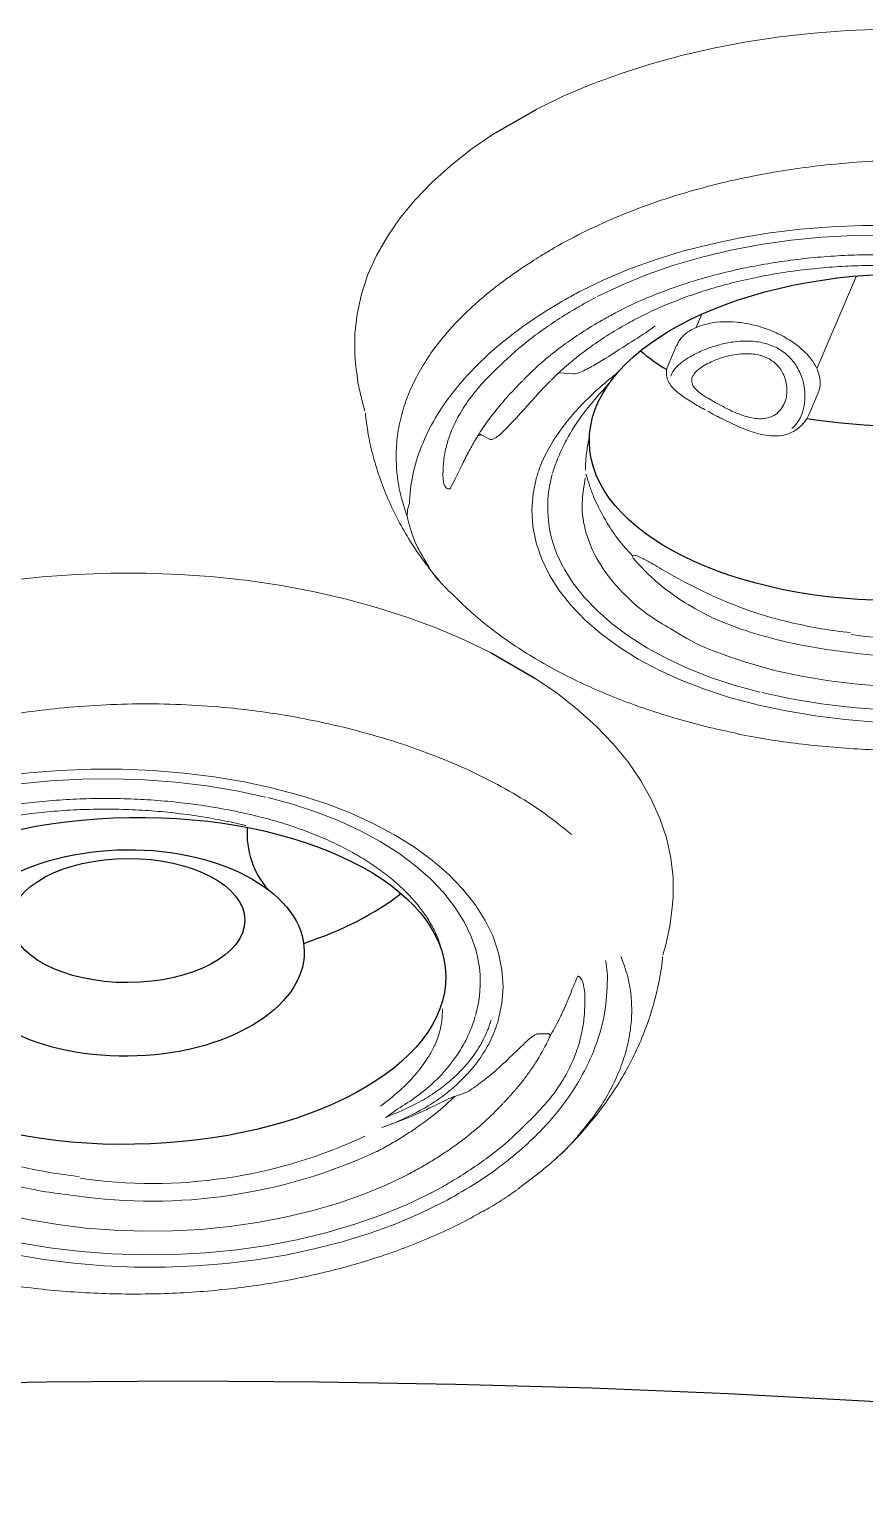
# Model space of a CAD drawing. Extents: x 941 to 1034, y 781 to 934.
# Drawn here: x 988.72 to 992.55, y 873.89 to 880.61 of the extents above; entities that cross this region are included whole.
import ezdxf

# ---------------------------------------------------------------- set-up
doc = ezdxf.new("R2010")
doc.units = 0
doc.header["$MEASUREMENT"] = 0
doc.linetypes.add('SLD-Solid', pattern=[0])
doc.layers.add('1', color=4, linetype='Continuous')
doc.layers.add('DIM', color=3, linetype='Continuous')

# ---------------------------------------------------------------- blocks, each defined once
blk = doc.blocks.new('R')
at = {"layer": '1', "color": 3, "linetype": 'SLD-Solid', "lineweight": 15}
for p, q in [((-0.4581, -1.5529), (-0.2767, -1.1312)), ((-1.2774, -1.3221), (-1.2759, -1.3213)), ((-0.9858, -1.3057), (-1.0119, -1.3666)), ((-1.2011, -1.3601), (-1.2417, -1.3897)), ((-1.102, -1.4495), (-1.1413, -1.5408)), ((-2.574, -1.532), (-2.5696, -1.5727)), ((-1.5765, -1.5796), (-1.639, -1.5755)), ((-0.4933, -1.7613), (-0.4539, -1.6697)), ((-2.002, -1.858), (-2.0051, -1.8636)), ((-1.9594, -1.8802), (-2.002, -1.858)), ((-1.3012, -2.4266), (-1.3046, -2.4144)), ((-2.1122, -2.6071), (-2.112, -2.6081)), ((-0.6585, -2.9386), (-0.6561, -2.9392)), ((-0.6561, -2.9392), (-0.6539, -2.9397)), ((-0.7352, -3.0967), (-0.7321, -3.0974))]:
    blk.add_line(p, q, dxfattribs=at)
at = {"layer": '1', "color": 3, "linetype": 'SLD-Solid', "lineweight": 15, "flags": 128}
for points in [[(1.5854, -0.3658), (1.4639, -0.3071), (1.3363, -0.2529), (1.203, -0.2036), (1.0646, -0.1592), (0.9215, -0.1199), (0.7745, -0.086), (0.624, -0.0575), (0.4707, -0.0346), (0.3152, -0.0173), (0.1581, -0.0058), (0, 0), (-0.1584, 0), (-0.3164, -0.0058), (-0.4735, -0.0174), (-0.629, -0.0347), (-0.7824, -0.0576), (-0.9328, -0.0861), (-1.0799, -0.12), (-1.223, -0.1593), (-1.3614, -0.2037), (-1.4947, -0.2531), (-1.6223, -0.3072), (-1.7438, -0.3659)], [(-1.9439, -0.4815), (-2.0456, -0.5516), (-2.1393, -0.6253), (-2.2249, -0.7023), (-2.3017, -0.7822), (-2.3697, -0.8648), (-2.4285, -0.9497), (-2.4778, -1.0366), (-2.5176, -1.1251), (-2.5475, -1.2149), (-2.5675, -1.3056), (-2.5776, -1.3969), (-2.5776, -1.4883), (-2.574, -1.532)], [(-1.5454, -1.2021), (-1.4363, -1.149), (-1.3211, -1.1005), (-1.2003, -1.0567), (-1.0744, -1.018), (-0.9442, -0.9845), (-0.8102, -0.9563), (-0.6731, -0.9337), (-0.5336, -0.9166), (-0.3923, -0.9053), (-0.25, -0.8997), (-0.1074, -0.8999), (0.0348, -0.9058), (0.1759, -0.9176), (0.3153, -0.935), (0.4522, -0.958), (0.586, -0.9865)], [(-1.4661, -1.2257), (-1.3552, -1.1727), (-1.2379, -1.1246), (-1.1146, -1.0817), (-0.9861, -1.0443), (-0.8531, -1.0125), (-0.7164, -0.9865), (-0.5768, -0.9665), (-0.4349, -0.9526), (-0.2916, -0.9449), (-0.1477, -0.9433), (-0.0041, -0.9479), (0.1386, -0.9588), (0.2795, -0.9757), (0.4178, -0.9987), (0.5527, -1.0276)], [(-2.5684, -1.5726), (-2.5632, -1.6202), (-2.5432, -1.7107), (-2.5311, -1.7507)], [(-1.7439, -2.0531), (-1.7599, -2.1284), (-1.7656, -2.2041), (-1.761, -2.2799), (-1.746, -2.3553), (-1.7208, -2.4297), (-1.6855, -2.5028), (-1.6403, -2.574), (-1.5855, -2.6429), (-1.5215, -2.7092), (-1.4486, -2.7723), (-1.3674, -2.8319), (-1.2782, -2.8876), (-1.1818, -2.9391), (-1.0786, -2.986), (-0.9693, -3.0281), (-0.8546, -3.065), (-0.7352, -3.0967)], [(-0.7198, -3.0397), (-0.8333, -3.009), (-0.9422, -2.9732), (-1.046, -2.9326), (-1.1439, -2.8874), (-1.2353, -2.8379), (-1.3198, -2.7844), (-1.3967, -2.7273), (-1.4655, -2.6668), (-1.5259, -2.6034), (-1.5775, -2.5375), (-1.6145, -2.4793)], [(-0.6539, -2.9397), (-0.5297, -2.9665), (-0.4025, -2.9878), (-0.2728, -3.0035), (-0.1415, -3.0135), (-0.0092, -3.0179), (0.1233, -3.0165), (0.2552, -3.0094), (0.3858, -2.9966), (0.5144, -2.9782), (0.6402, -2.9543), (0.7626, -2.925), (0.8809, -2.8905), (0.9943, -2.8509), (1.1023, -2.8066), (1.2042, -2.7578)], [(-0.7321, -3.0974), (-0.6004, -3.1255), (-0.4657, -3.1481), (-0.3286, -3.1653), (-0.1897, -3.1768), (-0.0497, -3.1827), (0.0906, -3.1829), (0.2306, -3.1774), (0.3696, -3.1662), (0.5069, -3.1494), (0.6418, -3.1271), (0.7737, -3.0994), (0.9019, -3.0664), (1.0257, -3.0283), (1.1447, -2.9853), (1.258, -2.9375), (1.3653, -2.8853)], [(1.2982, -2.8486), (1.1969, -2.8967), (1.0795, -2.9447), (0.9562, -2.9876), (0.8277, -3.0251), (0.6948, -3.0568), (0.5581, -3.0828), (0.4184, -3.1028), (0.2765, -3.1167), (0.1332, -3.1245), (-0.0106, -3.1261), (-0.1543, -3.1214), (-0.297, -3.1106), (-0.4379, -3.0936), (-0.5761, -3.0706), (-0.7111, -3.0418)]]:
    blk.add_lwpolyline(points, dxfattribs=at)
at = {"layer": '1', "color": 3, "linetype": 'SLD-Solid', "lineweight": 15}
for centre, radius, start, end in [((-1.5929, -1.5821), 0.0167, 8.89661, 15.63874), ((-2.0101, -1.8738), 0.0114, 64.20742, 105.64933), ((-2.0071, -1.8686), 0.0118, 64.53647, 101.01035), ((-2.0063, -1.8672), 0.0111, 63.93901, 103.55009), ((-1.9861, -1.8692), 0.0195, 141.95287, 144.65586), ((-1.9468, -1.8901), 0.0161, 138.76282, 141.89917), ((-1.1346, -2.1929), 0.5588, 164.13706, 210.83069), ((-2.1415, -2.1086), 0.0047, 55.57637, 63.95773), ((0.0318, -0.4949), 2.3041, 261.70681, 295.0638), ((0.0269, -0.4197), 2.4608, 261.94431, 294.8263)]:
    blk.add_arc(centre, radius, start, end, dxfattribs=at)
at = {"layer": '1', "color": 3}
blk.add_ellipse((-0.0625, -1.87), major_axis=(-1.4397, -0.0234), ratio=0.520649, dxfattribs=at)
for start_param, end_param in [(0.53977, 0.683556), (1.233334, 1.83195)]:
    blk.add_ellipse((-0.0391, -1.069), major_axis=(-1.4397, -0.0234), ratio=0.520649, start_param=start_param, end_param=end_param, dxfattribs=at)
at = {"layer": '1', "color": 3, "linetype": 'SLD-Solid', "lineweight": 15}
for points, knots in [([(-1.7154, -1.0333), (-1.6975, -1.0226), (-1.6344, -0.9845), (-1.5186, -0.9235), (-1.3625, -0.8531), (-1.1954, -0.79), (-1.0296, -0.7383), (-0.8694, -0.6972), (-0.716, -0.6649), (-0.5582, -0.6387), (-0.3874, -0.6177), (-0.2049, -0.6037), (-0.0098, -0.5982), (0.1868, -0.6023), (0.3675, -0.6154), (0.5302, -0.6341), (0.626, -0.65), (0.674, -0.6579)], [0, 0, 0, 0, 0.029367, 0.103767, 0.178168, 0.254729, 0.331291, 0.393306, 0.455321, 0.518568, 0.581815, 0.656275, 0.730735, 0.807359, 0.883982, 0.94187, 1, 1, 1, 1]), ([(-2.3381, -2.2329), (-2.3492, -2.1989), (-2.3714, -2.1308), (-2.3867, -2.0307), (-2.3898, -1.9329), (-2.3802, -1.8375), (-2.3581, -1.7432), (-2.324, -1.6508), (-2.2787, -1.5611), (-2.2167, -1.4655), (-2.134, -1.3636), (-2.0138, -1.2452), (-1.8856, -1.1441), (-1.7768, -1.0713), (-1.7294, -1.042), (-1.7154, -1.0333)], [0, 0, 0, 0, 0.075379, 0.151309, 0.223329, 0.29535, 0.369104, 0.442862, 0.514729, 0.586967, 0.682119, 0.778071, 0.907999, 0.972873, 1, 1, 1, 1]), ([(-1.3743, -1.2959), (-1.3613, -1.2892), (-1.3175, -1.2668), (-1.2388, -1.2314), (-1.1366, -1.1912), (-1.0295, -1.1553), (-0.9181, -1.1236), (-0.8031, -1.0965), (-0.6848, -1.074), (-0.5641, -1.0562), (-0.4414, -1.0434), (-0.3174, -1.0355), (-0.1927, -1.0327), (-0.0679, -1.0348), (0.0562, -1.042), (0.1792, -1.054), (0.3003, -1.0711), (0.4088, -1.0908), (0.4757, -1.1062), (0.5042, -1.1128)], [0, 0, 0, 0, 0.026275, 0.087966, 0.149698, 0.211464, 0.273267, 0.335105, 0.396973, 0.458867, 0.520782, 0.582712, 0.644652, 0.706595, 0.768535, 0.830464, 0.892377, 0.954267, 1, 1, 1, 1]), ([(-1.2761, -1.3216), (-1.2635, -1.3152), (-1.2212, -1.2938), (-1.1452, -1.2601), (-1.0464, -1.2222), (-0.9428, -1.1884), (-0.8351, -1.159), (-0.7238, -1.1341), (-0.6095, -1.114), (-0.4929, -1.0986), (-0.3745, -1.0881), (-0.2551, -1.0826), (-0.1353, -1.0821), (-0.0158, -1.0867), (0.1029, -1.0962), (0.2199, -1.1106), (0.3327, -1.1295), (0.4113, -1.1462), (0.4518, -1.1559), (0.4575, -1.1573)], [0, 0, 0, 0, 0.027554, 0.091746, 0.155986, 0.220267, 0.284591, 0.348954, 0.413352, 0.477778, 0.542227, 0.606691, 0.671163, 0.735636, 0.8001, 0.864548, 0.928972, 0.98997, 1, 1, 1, 1]), ([(-2.3269, -2.1713), (-2.3266, -2.162), (-2.3245, -2.1088), (-2.3081, -2.0109), (-2.262, -1.879), (-2.198, -1.7604), (-2.1231, -1.656), (-2.0438, -1.5651), (-1.9524, -1.4773), (-1.85, -1.3931), (-1.7366, -1.3133), (-1.6345, -1.2503), (-1.5689, -1.2148), (-1.5471, -1.203)], [0, 0, 0, 0, 0.026712, 0.151413, 0.276447, 0.401159, 0.493498, 0.585836, 0.678075, 0.770318, 0.862284, 0.954116, 1, 1, 1, 1]), ([(-1.5471, -1.203), (-1.547, -1.203), (-1.5468, -1.2028), (-1.5466, -1.2027), (-1.5464, -1.2026)], [0, 0, 0, 0, 0.154805, 1, 1, 1, 1]), ([(-1.5464, -1.2026), (-1.5464, -1.2026), (-1.546, -1.2024), (-1.5457, -1.2022), (-1.5454, -1.2021)], [0, 0, 0, 0, 0.109067, 1, 1, 1, 1]), ([(-1.9429, -1.5716), (-1.8995, -1.5297), (-1.8343, -1.4669), (-1.7313, -1.3884), (-1.6489, -1.3316), (-1.5754, -1.2863), (-1.5165, -1.2526), (-1.4873, -1.2369), (-1.4738, -1.2297)], [0, 0, 0, 0, 0.337008, 0.50583, 0.674678, 0.843513, 0.927915, 1, 1, 1, 1]), ([(-1.8049, -1.6089), (-1.791, -1.5945), (-1.7561, -1.5582), (-1.6914, -1.5022), (-1.6123, -1.441), (-1.5257, -1.3826), (-1.4467, -1.3345), (-1.3942, -1.3067), (-1.3751, -1.2966)], [0, 0, 0, 0, 0.125672, 0.317663, 0.508626, 0.698715, 0.890112, 1, 1, 1, 1]), ([(-1.677, -1.6096), (-1.6731, -1.6054), (-1.6495, -1.58), (-1.5987, -1.535), (-1.5251, -1.4756), (-1.4435, -1.4187), (-1.3614, -1.3674), (-1.3033, -1.3363), (-1.2771, -1.3224)], [0, 0, 0, 0, 0.039608, 0.239952, 0.439301, 0.636256, 0.836536, 1, 1, 1, 1]), ([(-1.1009, -1.45), (-1.0981, -1.4431), (-1.0906, -1.4252), (-1.0683, -1.4011), (-1.0361, -1.3775), (-0.9955, -1.3591), (-0.9472, -1.3463), (-0.8911, -1.34), (-0.8274, -1.3416), (-0.7569, -1.3526), (-0.6824, -1.3746), (-0.6097, -1.4077), (-0.5463, -1.4491), (-0.4978, -1.4942), (-0.4652, -1.5394), (-0.4472, -1.5825), (-0.4424, -1.622), (-0.4455, -1.6511), (-0.453, -1.6654), (-0.4549, -1.6692)], [0, 0, 0, 0, 0.039329, 0.101944, 0.164283, 0.226957, 0.289183, 0.351824, 0.414214, 0.476974, 0.5397, 0.602315, 0.664819, 0.727383, 0.789866, 0.852549, 0.914921, 0.977502, 1, 1, 1, 1]), ([(-1.2417, -1.3897), (-1.2776, -1.4128), (-1.3576, -1.4643), (-1.4531, -1.5257), (-1.5245, -1.5644), (-1.5579, -1.5785), (-1.5727, -1.5793), (-1.5765, -1.5796)], [0, 0, 0, 0, 0.322327, 0.718503, 0.892265, 0.972127, 1, 1, 1, 1]), ([(-0.574, -1.8303), (-0.5669, -1.8245), (-0.5505, -1.808), (-0.53, -1.7745), (-0.5158, -1.7277), (-0.5121, -1.6778), (-0.518, -1.6279), (-0.5341, -1.5741), (-0.5664, -1.5184), (-0.6204, -1.4701), (-0.6837, -1.4407), (-0.7616, -1.4268), (-0.8375, -1.4312), (-0.9058, -1.4455), (-0.9657, -1.4649), (-1.0219, -1.49), (-1.0696, -1.519), (-1.1038, -1.5477), (-1.1218, -1.5715), (-1.1274, -1.5857), (-1.1287, -1.5907)], [0.2438686, 0.2438686, 0.2438686, 0.2438686, 0.2676578, 0.3030178, 0.3378955, 0.3727477, 0.399263, 0.4257381, 0.463352, 0.4920663, 0.5207488, 0.5497789, 0.5902646, 0.6193804, 0.6485322, 0.6867392, 0.7249654, 0.760788, 0.7966091, 0.8163391, 0.8163391, 0.8163391, 0.8163391]), ([(-1.1402, -1.5406), (-1.1425, -1.5454), (-1.1483, -1.558), (-1.1501, -1.5813), (-1.1445, -1.6078), (-1.1302, -1.6326), (-1.1099, -1.6549), (-1.0841, -1.6759), (-1.0552, -1.6956), (-1.0241, -1.7147), (-0.9961, -1.731), (-0.9778, -1.7411), (-0.9713, -1.7446)], [0, 0, 0, 0, 0.070314, 0.184002, 0.304244, 0.422776, 0.548707, 0.666567, 0.770658, 0.864381, 0.952174, 1, 1, 1, 1]), ([(-1.028, -1.5905), (-1.0263, -1.5871), (-1.0225, -1.5795), (-1.0076, -1.5638), (-0.984, -1.5462), (-0.9529, -1.5286), (-0.9146, -1.5122), (-0.8725, -1.4989), (-0.8299, -1.4906), (-0.7901, -1.4871), (-0.7531, -1.4884), (-0.7284, -1.4927), (-0.7166, -1.496), (-0.7154, -1.4963)], [0, 0, 0, 0, 0.095511, 0.21181, 0.326385, 0.441838, 0.560048, 0.675687, 0.770162, 0.855356, 0.928965, 0.992598, 1, 1, 1, 1]), ([(-0.7154, -1.4963), (-0.7102, -1.4979), (-0.6949, -1.5028), (-0.6709, -1.5147), (-0.6467, -1.5332), (-0.6277, -1.5551), (-0.6127, -1.5804), (-0.6018, -1.6091), (-0.596, -1.6401), (-0.596, -1.6715), (-0.5998, -1.6955), (-0.6049, -1.7065), (-0.6063, -1.7096)], [0, 0, 0, 0, 0.042879, 0.128374, 0.213405, 0.300547, 0.397206, 0.510723, 0.639808, 0.781508, 0.939108, 1, 1, 1, 1]), ([(-2.1736, -2.0453), (-2.173, -2.0228), (-2.172, -1.9779), (-2.1585, -1.909), (-2.1354, -1.8396), (-2.0987, -1.7643), (-2.0572, -1.7012), (-2.0048, -1.6347), (-1.9686, -1.5978), (-1.943, -1.5718)], [0, 0, 0, 0, 0.144102, 0.288177, 0.431944, 0.575712, 0.757525, 0.828809, 1, 1, 1, 1]), ([(-2.0456, -1.9191), (-2.0352, -1.9003), (-2.0131, -1.8607), (-1.9702, -1.798), (-1.9185, -1.7314), (-1.8648, -1.6693), (-1.8251, -1.6288), (-1.8079, -1.6113)], [0, 0, 0, 0, 0.193412, 0.408503, 0.621237, 0.836748, 1, 1, 1, 1]), ([(-1.7472, -1.682), (-1.747, -1.6819), (-1.7283, -1.6601), (-1.7054, -1.6369), (-1.6816, -1.6134), (-1.6805, -1.6123)], [0, 0, 0, 0, 0.006401, 0.954168, 1, 1, 1, 1]), ([(-1.3725, -1.5746), (-1.3862, -1.5851), (-1.4282, -1.6184), (-1.4928, -1.676), (-1.5633, -1.7477), (-1.6275, -1.8252), (-1.6833, -1.9083), (-1.716, -1.9744), (-1.7329, -2.0184), (-1.7389, -2.0367), (-1.7424, -2.0477), (-1.7433, -2.0513), (-1.7433, -2.0513)], [0.1589519, 0.1589519, 0.1589519, 0.1589519, 0.2189082, 0.346758, 0.4751575, 0.6035615, 0.754596, 0.905669, 0.9433962, 0.9811215, 0.9999977, 1, 1, 1, 1]), ([(-1.0274, -1.5906), (-1.0284, -1.5922), (-1.0337, -1.6009), (-1.0336, -1.6168), (-1.0253, -1.6407), (-1.0006, -1.6651), (-0.9631, -1.6895), (-0.9258, -1.7105), (-0.8871, -1.7314), (-0.8415, -1.7542), (-0.7973, -1.7719), (-0.7568, -1.7828), (-0.7192, -1.7871), (-0.6818, -1.7833), (-0.649, -1.7682), (-0.6231, -1.7449), (-0.6123, -1.7235), (-0.6068, -1.7127)], [0, 0, 0, 0, 0.0171308, 0.0897476, 0.1643024, 0.2642054, 0.3279872, 0.3747744, 0.4207661, 0.4747034, 0.5526089, 0.6124938, 0.6739723, 0.7589569, 0.8467113, 0.9229856, 1, 1, 1, 1]), ([(-1.6707, -2.0354), (-1.6707, -2.0354), (-1.667, -2.0229), (-1.6589, -1.9978), (-1.6394, -1.9474), (-1.6153, -1.8969), (-1.5794, -1.8339), (-1.5377, -1.7711), (-1.4805, -1.6993), (-1.4382, -1.6531), (-1.4168, -1.6317)], [0, 0, 0, 0, 0.0000306, 0.0744962, 0.1489695, 0.2980039, 0.3724874, 0.5215575, 0.6706687, 0.804032, 0.804032, 0.804032, 0.804032]), ([(-1.9589, -1.8795), (-1.9581, -1.8799), (-1.9572, -1.8803), (-1.9553, -1.8808), (-1.9523, -1.8812), (-1.9449, -1.88), (-1.9222, -1.8685), (-1.8806, -1.8283), (-1.8201, -1.7641), (-1.7708, -1.7086), (-1.7471, -1.682)], [0, 0, 0, 0, 0.006241, 0.007227, 0.014587, 0.028589, 0.070449, 0.262258, 0.646421, 1, 1, 1, 1]), ([(-0.6068, -1.7127), (-0.6067, -1.7126), (-0.6062, -1.7117), (-0.606, -1.7106), (-0.6058, -1.7096)], [0, 0, 0, 0, 0.158843, 1, 1, 1, 1]), ([(-2.5294, -1.7605), (-2.5261, -1.7887), (-2.5187, -1.8523), (-2.4969, -1.9498), (-2.4662, -2.0527), (-2.427, -2.1536), (-2.3798, -2.2521), (-2.3244, -2.3481), (-2.2621, -2.4407), (-2.2149, -2.4988), (-2.1914, -2.5277)], [0, 0, 0, 0, 0.1000144, 0.225756, 0.3519621, 0.4790519, 0.6074395, 0.7375219, 0.8696622, 1, 1, 1, 1]), ([(-0.96, -1.7509), (-0.9578, -1.7521), (-0.9442, -1.7596), (-0.9282, -1.7681), (-0.9147, -1.7752), (-0.9132, -1.776)], [0, 0, 0, 0, 0.1459023, 0.9048904, 1, 1, 1, 1]), ([(-0.9132, -1.776), (-0.9066, -1.7794), (-0.8871, -1.7895), (-0.8543, -1.8057), (-0.8151, -1.8237), (-0.7751, -1.8399), (-0.734, -1.8535), (-0.6921, -1.8628), (-0.6501, -1.8662), (-0.6098, -1.862), (-0.573, -1.8495), (-0.5411, -1.8292), (-0.5157, -1.8017), (-0.4997, -1.7783), (-0.4943, -1.7627), (-0.4934, -1.7599)], [0, 0, 0, 0, 0.032216, 0.096018, 0.163425, 0.236736, 0.317475, 0.40627, 0.501211, 0.599731, 0.697393, 0.791989, 0.885324, 0.980053, 1, 1, 1, 1]), ([(-1.5164, -1.9517), (-1.5134, -1.9302), (-1.5096, -1.9029), (-1.5032, -1.8753), (-1.5018, -1.8694)], [0, 0, 0, 0, 0.3572691, 0.4544643, 0.4544643, 0.4544643, 0.4544643]), ([(-2.0812, -1.9872), (-2.0808, -1.9864), (-2.0797, -1.984), (-2.0777, -1.9801), (-2.0745, -1.9738), (-2.0688, -1.9627), (-2.0592, -1.9441), (-2.0507, -1.9283), (-2.0458, -1.919)], [0, 0, 0, 0, 0.035919, 0.106555, 0.177195, 0.318487, 0.601091, 1, 1, 1, 1]), ([(-2.1394, -2.1043), (-2.132, -2.0899), (-2.1124, -2.0519), (-2.0932, -2.012), (-2.0812, -1.9872)], [0, 0, 0, 0, 0.379141, 1, 1, 1, 1]), ([(-1.5164, -1.9521), (-1.5175, -1.9619), (-1.5199, -1.985), (-1.5199, -2.0079), (-1.5199, -2.0211)], [0, 0, 0, 0, 0.42371, 1, 1, 1, 1]), ([(-2.1388, -2.1047), (-2.1395, -2.1051), (-2.141, -2.106), (-2.1437, -2.1071), (-2.1468, -2.1078), (-2.1505, -2.1077), (-2.1571, -2.1052), (-2.1651, -2.0952), (-2.1715, -2.0773), (-2.1732, -2.0588), (-2.1735, -2.048), (-2.1736, -2.0453)], [0, 0, 0, 0, 0.01602, 0.035445, 0.054871, 0.08078, 0.12717, 0.274887, 0.583806, 0.893992, 1, 1, 1, 1]), ([(-1.5209, -2.0567), (-1.5285, -2.1019), (-1.5435, -2.1923), (-1.5168, -2.3283), (-1.4551, -2.4601), (-1.3549, -2.5837), (-1.2416, -2.6843), (-1.1509, -2.7364), (-1.116, -2.7564)], [0, 0, 0, 0, 0.177735, 0.35547, 0.533205, 0.71094, 0.888675, 1, 1, 1, 1]), ([(-1.5191, -2.0436), (-1.5191, -2.0436), (-1.5186, -2.0418), (-1.5165, -2.0416), (-1.5116, -2.0597), (-1.5004, -2.0964), (-1.475, -2.1668), (-1.4424, -2.2254), (-1.4207, -2.2644)], [0, 0, 0, 0, 0.000257, 0.036334, 0.144253, 0.358235, 0.572789, 1, 1, 1, 1]), ([(-2.3381, -2.2329), (-2.3375, -2.22), (-2.3366, -2.2005), (-2.3294, -2.1787), (-2.3269, -2.1713)], [0, 0, 0, 0, 0.664107, 1, 1, 1, 1]), ([(-2.2519, -2.4422), (-2.2646, -2.4209), (-2.2941, -2.3717), (-2.3212, -2.3008), (-2.3335, -2.2513), (-2.3381, -2.2329)], [0, 0, 0, 0, 0.32393, 0.749492, 1, 1, 1, 1]), ([(-1.4207, -2.2644), (-1.4042, -2.2902), (-1.3709, -2.3419), (-1.3266, -2.3904), (-1.3043, -2.4147)], [0, 0, 0, 0, 0.4978509, 1, 1, 1, 1]), ([(-1.3043, -2.4142), (-1.3043, -2.4142), (-1.3022, -2.4124), (-1.2954, -2.4113), (-1.28, -2.4155), (-1.2519, -2.4288), (-1.2019, -2.4574), (-1.1156, -2.5079), (-1.0047, -2.5675), (-0.9153, -2.6072), (-0.8779, -2.6238)], [0, 0, 0, 0, 0.0002, 0.025236, 0.067323, 0.141073, 0.266748, 0.470502, 0.778091, 1, 1, 1, 1]), ([(-2.115, -2.6051), (-2.1378, -2.5836), (-2.1844, -2.5395), (-2.2291, -2.4836), (-2.2481, -2.449), (-2.2519, -2.4422)], [0, 0, 0, 0, 0.434001, 0.888952, 1, 1, 1, 1]), ([(-0.9244, -2.7051), (-0.9608, -2.6866), (-1.047, -2.6431), (-1.1479, -2.5735), (-1.2217, -2.5099), (-1.2618, -2.4692), (-1.2832, -2.4458), (-1.2944, -2.4329), (-1.2993, -2.4279), (-1.301, -2.4262)], [0, 0, 0, 0, 0.230758, 0.545346, 0.74943, 0.872578, 0.942678, 0.980397, 1, 1, 1, 1]), ([(-2.1127, -2.6076), (-2.0901, -2.6296), (-2.0413, -2.6771), (-1.9577, -2.7457), (-1.8641, -2.8141), (-1.7638, -2.8786), (-1.657, -2.9394), (-1.5439, -2.9963), (-1.425, -3.049), (-1.3006, -3.0973), (-1.1715, -3.1411), (-1.0378, -3.1798), (-0.9214, -3.2093), (-0.8486, -3.2237), (-0.8226, -3.2289)], [0, 0, 0, 0, 0.074591, 0.161112, 0.246996, 0.333324, 0.42023, 0.507675, 0.595605, 0.683955, 0.772643, 0.861576, 0.950652, 1, 1, 1, 1]), ([(-0.8779, -2.6238), (-0.8291, -2.6432), (-0.7308, -2.6823), (-0.6229, -2.7093), (-0.5685, -2.7229)], [0, 0, 0, 0, 0.496249, 1, 1, 1, 1]), ([(-0.597, -2.8097), (-0.6537, -2.7956), (-0.768, -2.7671), (-0.872, -2.7258), (-0.9244, -2.7051)], [0, 0, 0, 0, 0.496228, 1, 1, 1, 1]), ([(-0.5685, -2.7229), (-0.5254, -2.732), (-0.439, -2.7503), (-0.3492, -2.7615), (-0.3041, -2.7671)], [0, 0, 0, 0, 0.497728, 1, 1, 1, 1]), ([(-1.116, -2.7564), (-1.0962, -2.7689), (-1.0232, -2.8148), (-0.8703, -2.8785), (-0.7291, -2.9182), (-0.6585, -2.938)], [0, 0, 0, 0, 0.157416, 0.578708, 1, 1, 1, 1]), ([(-0.3179, -2.8562), (-0.3651, -2.8504), (-0.4598, -2.8386), (-0.5511, -2.8194), (-0.597, -2.8097)], [0, 0, 0, 0, 0.4977301, 1, 1, 1, 1]), ([(-0.8234, -3.2306), (-0.8166, -3.232), (-0.7646, -3.2432), (-0.6647, -3.2596), (-0.524, -3.2792), (-0.3811, -3.2934), (-0.237, -3.3027), (-0.0924, -3.3068), (0.0521, -3.3058), (0.1956, -3.2997), (0.3375, -3.2884), (0.4771, -3.272), (0.6138, -3.2507), (0.7473, -3.2244), (0.8779, -3.1934), (1.0056, -3.1574), (1.13, -3.1166), (1.2506, -3.0711), (1.3664, -3.0208), (1.4658, -2.9727), (1.5238, -2.9395), (1.5472, -2.9262)], [0, 0, 0, 0, 0.008425, 0.064388, 0.120568, 0.17691, 0.233345, 0.289786, 0.346148, 0.402364, 0.458374, 0.514135, 0.569591, 0.624664, 0.679957, 0.735663, 0.791743, 0.848146, 0.904805, 0.961644, 1, 1, 1, 1])]:
    blk.add_open_spline(points, degree=3, knots=knots, dxfattribs=at)
at = {"layer": 'DIM'}
blk.add_line((-1.9439, -0.4815), (-1.7438, -0.3659), dxfattribs=at)
blk = doc.blocks.new('J')
at = {"layer": '1', "color": 3, "linetype": 'SLD-Solid', "lineweight": 15}
for p, q in [((0.9024, -0.9807), (0.9056, -0.9815)), ((0.8202, -1.1074), (0.8225, -1.1079)), ((0.7737, -1.1517), (0.7762, -1.1523)), ((2.7276, -1.5664), (2.732, -1.5257)), ((2.1595, -2.1067), (2.1169, -2.1077)), ((2.1757, -2.1098), (2.1726, -2.1148)), ((1.3936, -2.4388), (1.4454, -2.3989)), ((1.7973, -2.372), (1.7349, -2.3938)), ((1.7994, -2.3697), (1.8163, -2.358)), ((1.4732, -2.4516), (1.418, -2.4904)), ((1.4639, -2.5131), (1.3998, -2.5369)), ((1.5207, -2.7519), (1.5221, -2.7512)), ((1.6242, -2.8379), (1.6146, -2.8428))]:
    blk.add_line(p, q, dxfattribs=at)
at = {"layer": '1', "color": 3, "linetype": 'SLD-Solid', "lineweight": 15, "flags": 128}
for points in [[(1.9018, -0.3599), (1.7804, -0.3013), (1.6527, -0.2471), (1.5194, -0.1978), (1.381, -0.1534), (1.238, -0.1141), (1.0909, -0.0802), (0.9404, -0.0517), (0.7871, -0.0288), (0.6316, -0.0115), (0.4745, 0), (0.3164, 0.0058), (0.1581, 0.0058), (0, 0), (-0.1571, -0.0116), (-0.3126, -0.0289), (-0.4659, -0.0518), (-0.6164, -0.0803), (-0.7635, -0.1142), (-0.9065, -0.1535), (-1.045, -0.1979), (-1.1783, -0.2473), (-1.3059, -0.3014), (-1.4273, -0.3601)], [(2.732, -1.5257), (2.7355, -1.4823), (2.7355, -1.3908), (2.7255, -1.2996), (2.7055, -1.2089), (2.6755, -1.1191), (2.6358, -1.0305), (2.5865, -0.9437), (2.5277, -0.8588), (2.4597, -0.7762), (2.3828, -0.6962), (2.2973, -0.6193), (2.2036, -0.5456), (2.1019, -0.4755)], [(-1.2289, -1.1963), (-1.1199, -1.1432), (-1.0047, -1.0947), (-0.8839, -1.0509), (-0.758, -1.0122), (-0.6278, -0.9787), (-0.4938, -0.9505), (-0.3567, -0.9278), (-0.2171, -0.9108), (-0.0759, -0.8995), (0.0664, -0.8939), (0.209, -0.8941), (0.3512, -0.9), (0.4924, -0.9118), (0.6317, -0.9292), (0.7686, -0.9522), (0.9024, -0.9807)], [(-1.1497, -1.2199), (-1.0388, -1.1669), (-0.9214, -1.1188), (-0.7981, -1.0759), (-0.6697, -1.0385), (-0.5367, -1.0067), (-0.4, -0.9807), (-0.2603, -0.9607), (-0.1185, -0.9468), (0.0248, -0.9391), (0.1687, -0.9375), (0.3124, -0.9421), (0.455, -0.953), (0.5959, -0.9699), (0.7342, -0.9929), (0.8691, -1.0218)], [(0.9056, -0.9815), (1.0273, -1.0137), (1.1442, -1.0514), (1.2556, -1.0943), (1.3608, -1.1421), (1.4591, -1.1946), (1.55, -1.2514), (1.6328, -1.3122), (1.7071, -1.3765), (1.7724, -1.444), (1.8282, -1.5143), (1.8743, -1.5869), (1.9103, -1.6614), (1.936, -1.7372), (1.9513, -1.8141), (1.956, -1.8913), (1.9502, -1.9686), (1.9338, -2.0453)], [(0.8778, -1.0239), (0.9913, -1.0546), (1.1003, -1.0903), (1.2041, -1.1309), (1.302, -1.1761), (1.3934, -1.2256), (1.4778, -1.2791), (1.5547, -1.3363), (1.6236, -1.3967), (1.684, -1.4601), (1.7356, -1.5261), (1.778, -1.5942), (1.8095, -1.6602)], [(2.6891, -1.7443), (2.7011, -1.7046), (2.7211, -1.6141), (2.7264, -1.5662)], [(-0.3374, -2.9339), (-0.2133, -2.9607), (-0.086, -2.9819), (0.0436, -2.9977), (0.1749, -3.0077), (0.3072, -3.0121), (0.4397, -3.0107), (0.5716, -3.0036), (0.7022, -2.9908), (0.8308, -2.9724), (0.9567, -2.9485), (1.079, -2.9192), (1.1973, -2.8847), (1.3107, -2.8451), (1.4187, -2.8008), (1.5207, -2.7519)], [(-0.4157, -3.0916), (-0.284, -3.1197), (-0.1493, -3.1423), (-0.0121, -3.1595), (0.1268, -3.171), (0.2667, -3.1769), (0.4071, -3.1771), (0.5471, -3.1716), (0.6861, -3.1604), (0.8234, -3.1436), (0.9583, -3.1213), (1.0901, -3.0936), (1.2183, -3.0606), (1.3422, -3.0225), (1.4611, -2.9795), (1.5745, -2.9317), (1.6818, -2.8795)], [(1.6146, -2.8428), (1.5133, -2.8909), (1.3959, -2.9389), (1.2726, -2.9818), (1.1442, -3.0192), (1.0112, -3.051), (0.8745, -3.077), (0.7348, -3.097), (0.5929, -3.1109), (0.4497, -3.1187), (0.3058, -3.1202), (0.1621, -3.1156), (0.0194, -3.1048), (-0.1214, -3.0878), (-0.2597, -3.0648), (-0.3946, -3.036)]]:
    blk.add_lwpolyline(points, dxfattribs=at)
at = {"layer": '1', "color": 3}
blk.add_arc((1.1723, -1.1891), 0.3899, 175.82579, 221.10276, dxfattribs=at)
at = {"layer": '1', "color": 3, "linetype": 'SLD-Solid', "lineweight": 15}
for centre, radius, start, end in [((1.3028, -1.8712), 0.5489, 343.89994, 22.61345), ((2.1608, -2.1181), 0.0123, 15.57867, 93.29453), ((1.7305, -2.3961), 0.005, 27.29257, 36.33964), ((0.3482, -0.4891), 2.3041, 261.70681, 295.0638), ((0.3433, -0.4138), 2.4608, 261.94431, 294.8263)]:
    blk.add_arc(centre, radius, start, end, dxfattribs=at)
at = {"layer": '1', "color": 3}
for centre, major_axis, ratio in [((0.254, -1.8642), (-1.4397, -0.0234), 0.520649), ((0.2327, -1.7362), (-0.8119, -0.0072), 0.583141), ((0.2363, -1.5876), (-0.5359, -0.0018), 0.531388)]:
    blk.add_ellipse(centre, major_axis=major_axis, ratio=ratio, dxfattribs=at)
blk.add_ellipse((0.2898, -1.0617), major_axis=(-1.4397, -0.0234), ratio=0.520649, start_param=2.111954, end_param=2.545295, dxfattribs=at)
at = {"layer": '1', "color": 3, "linetype": 'SLD-Solid', "lineweight": 15}
for points, knots in [([(-1.399, -1.0275), (-1.3811, -1.0168), (-1.3179, -0.9787), (-1.2022, -0.9177), (-1.0461, -0.8473), (-0.879, -0.7842), (-0.7132, -0.7325), (-0.553, -0.6914), (-0.3995, -0.6591), (-0.2418, -0.6329), (-0.0709, -0.6119), (0.1115, -0.5979), (0.3066, -0.5924), (0.5032, -0.5965), (0.6839, -0.6096), (0.8466, -0.6283), (0.9424, -0.6441), (0.9905, -0.6521)], [0, 0, 0, 0, 0.029367, 0.103767, 0.178168, 0.254729, 0.331291, 0.393306, 0.455321, 0.518568, 0.581815, 0.656275, 0.730735, 0.807359, 0.883982, 0.94187, 1, 1, 1, 1]), ([(0.9905, -0.6521), (1.0403, -0.6616), (1.14, -0.6807), (1.2857, -0.7161), (1.4278, -0.7564), (1.5759, -0.8056), (1.7269, -0.8646), (1.8793, -0.9351), (2.0211, -1.0131), (2.1541, -1.0988), (2.2308, -1.1612), (2.2698, -1.193)], [0, 0, 0, 0, 0.095674, 0.191347, 0.288728, 0.386109, 0.50594, 0.625771, 0.749064, 0.872357, 1, 1, 1, 1]), ([(-1.0579, -1.2901), (-1.0448, -1.2834), (-1.0011, -1.261), (-0.9224, -1.2256), (-0.8202, -1.1854), (-0.7131, -1.1495), (-0.6017, -1.1178), (-0.4866, -1.0906), (-0.3684, -1.0682), (-0.2476, -1.0504), (-0.1249, -1.0376), (-0.0009, -1.0297), (0.1238, -1.0269), (0.2485, -1.029), (0.3727, -1.0361), (0.4956, -1.0482), (0.6167, -1.0653), (0.7252, -1.085), (0.7922, -1.1004), (0.8206, -1.107)], [0, 0, 0, 0, 0.026275, 0.087966, 0.149698, 0.211464, 0.273267, 0.335105, 0.396973, 0.458867, 0.520782, 0.582712, 0.644652, 0.706595, 0.768535, 0.830464, 0.892377, 0.954267, 1, 1, 1, 1]), ([(-0.9597, -1.3158), (-0.947, -1.3094), (-0.9048, -1.288), (-0.8287, -1.2543), (-0.73, -1.2163), (-0.6264, -1.1826), (-0.5187, -1.1532), (-0.4074, -1.1283), (-0.2931, -1.1081), (-0.1765, -1.0928), (-0.0581, -1.0823), (0.0613, -1.0768), (0.1811, -1.0763), (0.3007, -1.0808), (0.4193, -1.0903), (0.5363, -1.1048), (0.6491, -1.1237), (0.7277, -1.1404), (0.7682, -1.1501), (0.7739, -1.1515)], [0, 0, 0, 0, 0.027554, 0.091746, 0.155986, 0.220267, 0.284591, 0.348954, 0.413352, 0.477778, 0.542227, 0.606691, 0.671163, 0.735636, 0.8001, 0.864548, 0.928972, 0.98997, 1, 1, 1, 1]), ([(0.8228, -1.1076), (0.8372, -1.1112), (0.886, -1.1231), (0.9663, -1.1468), (1.0616, -1.1801), (1.1519, -1.2175), (1.2366, -1.2586), (1.3152, -1.3032), (1.3872, -1.3508), (1.4524, -1.4012), (1.5102, -1.454), (1.5604, -1.5089), (1.6029, -1.5654), (1.6371, -1.6233), (1.6604, -1.6732), (1.669, -1.7037), (1.6721, -1.7144)], [0, 0, 0, 0, 0.032536, 0.10973, 0.186868, 0.263931, 0.340915, 0.417824, 0.494672, 0.571492, 0.648319, 0.725227, 0.802333, 0.879798, 0.95782, 1, 1, 1, 1]), ([(2.191, -2.6858), (2.1941, -2.6832), (2.2298, -2.6525), (2.2913, -2.5887), (2.3739, -2.4948), (2.4468, -2.3966), (2.5106, -2.2957), (2.5649, -2.1922), (2.6097, -2.0869), (2.6454, -1.9801), (2.6709, -1.8724), (2.6847, -1.7971), (2.6875, -1.7577), (2.6877, -1.7547)], [0, 0, 0, 0, 0.011075, 0.128358, 0.243715, 0.356861, 0.467679, 0.576202, 0.682584, 0.787058, 0.889908, 0.99144, 1, 1, 1, 1]), ([(2.4961, -1.7518), (2.5072, -1.7812), (2.5294, -1.8402), (2.5447, -1.9312), (2.5478, -2.0223), (2.5383, -2.1137), (2.5161, -2.2062), (2.4821, -2.2981), (2.4365, -2.3881), (2.3803, -2.4781), (2.3315, -2.5362), (2.3064, -2.5662)], [0, 0, 0, 0, 0.113502, 0.227834, 0.336279, 0.444726, 0.555781, 0.666843, 0.775057, 0.88383, 1, 1, 1, 1]), ([(2.4352, -1.8552), (2.435, -1.8459), (2.4343, -1.8181), (2.4293, -1.7896), (2.426, -1.7706)], [0, 0, 0, 0, 0.3359347, 1, 1, 1, 1]), ([(1.6828, -2.8789), (1.7288, -2.853), (1.8206, -2.8013), (1.9169, -2.7354), (2.0033, -2.6683), (2.0816, -2.6008), (2.1706, -2.5094), (2.2473, -2.4138), (2.3212, -2.2999), (2.3835, -2.1663), (2.4275, -2.0129), (2.4327, -1.9077), (2.4352, -1.8552)], [0, 0, 0, 0, 0.099686, 0.199319, 0.230421, 0.322801, 0.415179, 0.507539, 0.5999, 0.733139, 0.866784, 1, 1, 1, 1]), ([(2.2975, -1.844), (2.29, -1.8622), (2.2705, -1.9103), (2.2512, -1.9568), (2.2393, -1.9857)], [0, 0, 0, 0, 0.3791413, 1, 1, 1, 1]), ([(2.2969, -1.8429), (2.2976, -1.8429), (2.2991, -1.8429), (2.3018, -1.8435), (2.3049, -1.8449), (2.3086, -1.8477), (2.3151, -1.8555), (2.3231, -1.8738), (2.3295, -1.9006), (2.3312, -1.9251), (2.3315, -1.939), (2.3316, -1.9426)], [0, 0, 0, 0, 0.01602, 0.035445, 0.054871, 0.08078, 0.12717, 0.274887, 0.583806, 0.893992, 1, 1, 1, 1]), ([(2.3316, -1.9426), (2.3311, -1.9709), (2.3301, -2.0276), (2.3166, -2.1104), (2.2935, -2.1913), (2.2568, -2.2764), (2.2153, -2.3453), (2.1628, -2.4162), (2.1267, -2.4542), (2.1011, -2.4811)], [0, 0, 0, 0, 0.144102, 0.288177, 0.431944, 0.575712, 0.757525, 0.828809, 1, 1, 1, 1]), ([(1.6222, -2.1994), (1.6306, -2.1839), (1.6445, -2.1584), (1.6623, -2.1111), (1.6727, -2.0685), (1.6777, -2.025), (1.6779, -2.0029), (1.678, -1.9918)], [0, 0, 0, 0, 0.2370068, 0.3895674, 0.6949044, 0.847454, 1, 1, 1, 1]), ([(2.2393, -1.9857), (2.2389, -1.9866), (2.2377, -1.9893), (2.2357, -1.9937), (2.2325, -2.0008), (2.2269, -2.0131), (2.2153, -2.0373), (2.198, -2.0711), (2.1831, -2.0969), (2.1757, -2.1098)], [0, 0, 0, 0, 0.020739, 0.061523, 0.102309, 0.183889, 0.34706, 0.673517, 1, 1, 1, 1]), ([(1.418, -2.4904), (1.4706, -2.4685), (1.5537, -2.434), (1.6509, -2.3726), (1.7213, -2.3178), (1.7855, -2.2539), (1.8414, -2.181), (1.874, -2.1192), (1.891, -2.0766), (1.8968, -2.0586), (1.9006, -2.0477), (1.9014, -2.0441), (1.9014, -2.0441)], [0, 0, 0, 0, 0.218908, 0.346758, 0.475158, 0.603561, 0.754596, 0.905669, 0.943396, 0.981121, 0.999998, 1, 1, 1, 1]), ([(1.9333, -2.0471), (1.9322, -2.0508), (1.929, -2.062), (1.9228, -2.0804), (1.9063, -2.124), (1.8743, -2.1872), (1.8203, -2.2624), (1.758, -2.3286), (1.6904, -2.3862), (1.5962, -2.4515), (1.5152, -2.4892), (1.4639, -2.5131)], [0, 0, 0, 0, 0.0187738, 0.0563476, 0.0938864, 0.2442892, 0.3947292, 0.5226703, 0.6514061, 0.779526, 1, 1, 1, 1]), ([(1.8288, -2.0281), (1.8288, -2.0281), (1.8251, -2.0406), (1.8169, -2.0652), (1.7975, -2.1137), (1.7733, -2.1607), (1.7374, -2.2173), (1.6958, -2.2717), (1.6345, -2.3351), (1.5618, -2.3962), (1.5027, -2.4331), (1.4732, -2.4516)], [0, 0, 0, 0, 0.000031, 0.074497, 0.14897, 0.298004, 0.372488, 0.521558, 0.670669, 0.835334, 1, 1, 1, 1]), ([(1.8194, -2.3559), (1.8425, -2.3391), (1.8936, -2.3019), (1.9666, -2.2357), (2.0325, -2.1725), (2.0768, -2.129), (2.1018, -2.1119), (2.11, -2.1083), (2.1143, -2.1071), (2.1164, -2.1069), (2.1175, -2.1069)], [0, 0, 0, 0, 0.235356, 0.518357, 0.801279, 0.944189, 0.976328, 0.9876, 0.993788, 1, 1, 1, 1]), ([(1.9581, -2.4237), (1.9581, -2.4237), (1.9648, -2.4169), (1.9747, -2.4066), (1.9907, -2.3894), (2.0127, -2.3649), (2.0425, -2.3289), (2.0759, -2.2842), (2.1171, -2.2226), (2.1503, -2.1642), (2.1708, -2.1203), (2.1757, -2.1098)], [0, 0, 0, 0, 0.000714, 0.073392, 0.109721, 0.182421, 0.327724, 0.473063, 0.618482, 0.909311, 1, 1, 1, 1]), ([(1.4454, -2.3989), (1.4636, -2.3832), (1.51, -2.3432), (1.5722, -2.2763), (1.6054, -2.2251), (1.6222, -2.1994)], [0, 0, 0, 0, 0.243936, 0.619578, 1, 1, 1, 1]), ([(1.7349, -2.3938), (1.7168, -2.4109), (1.6691, -2.4559), (1.5982, -2.5111), (1.5351, -2.5544), (1.4883, -2.5843), (1.4496, -2.6075), (1.4096, -2.6298), (1.3893, -2.6407), (1.3789, -2.646), (1.3789, -2.646)], [0, 0, 0, 0, 0.182479, 0.479936, 0.628519, 0.702783, 0.8514, 0.925684, 0.999996, 1, 1, 1, 1]), ([(1.3998, -2.5369), (1.437, -2.5238), (1.5115, -2.4976), (1.5972, -2.458), (1.6627, -2.4263), (1.6992, -2.4077), (1.7256, -2.3968), (1.7345, -2.3931)], [0, 0, 0, 0, 0.334114, 0.669312, 0.80065, 0.932519, 1, 1, 1, 1]), ([(1.5221, -2.7512), (1.5415, -2.7407), (1.5804, -2.7197), (1.636, -2.6865), (1.6896, -2.6521), (1.7581, -2.6044), (1.8379, -2.5418), (1.9075, -2.4776), (1.9444, -2.4382), (1.9555, -2.4265)], [0, 0, 0, 0, 0.112765, 0.225721, 0.338638, 0.45164, 0.677601, 0.903593, 1, 1, 1, 1]), ([(2.1009, -2.4813), (2.0575, -2.5254), (1.9924, -2.5915), (1.8894, -2.6727), (1.8069, -2.731), (1.7335, -2.7769), (1.6746, -2.8109), (1.6454, -2.8266), (1.6319, -2.8339)], [0, 0, 0, 0, 0.337008, 0.50583, 0.674678, 0.843513, 0.927915, 1, 1, 1, 1]), ([(2.3064, -2.5662), (2.3008, -2.5733), (2.2655, -2.618), (2.1748, -2.7055), (2.0767, -2.7792), (2.0219, -2.8203)], [0, 0, 0, 0, 0.076495, 0.484239, 1, 1, 1, 1]), ([(1.3789, -2.646), (1.3789, -2.6461), (1.3781, -2.6465), (1.3773, -2.6469), (1.3766, -2.6472)], [0, 0, 0, 0, 0.029714, 1, 1, 1, 1]), ([(-0.2521, -2.7171), (-0.209, -2.7262), (-0.1225, -2.7445), (-0.0328, -2.7557), (0.0123, -2.7613)], [0, 0, 0, 0, 0.497728, 1, 1, 1, 1]), ([(1.5206, -2.7513), (1.5205, -2.7513), (1.5199, -2.7516), (1.5193, -2.7519), (1.5187, -2.7523)], [0, 0, 0, 0, 0.00172, 1, 1, 1, 1]), ([(-0.0015, -2.8504), (-0.0487, -2.8445), (-0.1434, -2.8328), (-0.2347, -2.8136), (-0.2805, -2.8039)], [0, 0, 0, 0, 0.4977301, 1, 1, 1, 1]), ([(1.6313, -2.834), (1.6304, -2.8344), (1.6292, -2.8351), (1.6268, -2.8364), (1.6253, -2.8373), (1.6242, -2.8379)], [0, 0, 0, 0, 0.339988, 0.524939, 1, 1, 1, 1]), ([(1.6818, -2.8795), (1.6821, -2.8793), (1.6824, -2.8791), (1.6828, -2.879), (1.6828, -2.8789)], [0, 0, 0, 0, 0.8356, 1, 1, 1, 1]), ([(1.8645, -2.9218), (1.8899, -2.907), (1.9433, -2.876), (1.9918, -2.8423), (2.0172, -2.8247)], [0, 0, 0, 0, 0.475493, 1, 1, 1, 1]), ([(-0.5069, -3.2248), (-0.5001, -3.2262), (-0.4482, -3.2374), (-0.3483, -3.2538), (-0.2076, -3.2734), (-0.0647, -3.2876), (0.0794, -3.2969), (0.2241, -3.301), (0.3685, -3.3), (0.512, -3.2939), (0.6539, -3.2826), (0.7935, -3.2662), (0.9302, -3.2449), (1.0637, -3.2186), (1.1943, -3.1876), (1.322, -3.1516), (1.4464, -3.1108), (1.567, -3.0652), (1.6828, -3.015), (1.7823, -2.9668), (1.8403, -2.9337), (1.8636, -2.9204)], [0, 0, 0, 0, 0.008425, 0.064388, 0.120568, 0.17691, 0.233345, 0.289786, 0.346148, 0.402364, 0.458374, 0.514135, 0.569591, 0.624664, 0.679957, 0.735663, 0.791743, 0.848146, 0.904805, 0.961644, 1, 1, 1, 1])]:
    blk.add_open_spline(points, degree=3, knots=knots, dxfattribs=at)
at = {"layer": 'DIM'}
blk.add_line((1.9018, -0.3599), (2.1019, -0.4755), dxfattribs=at)
blk = doc.blocks.new('ENVOY')
at = {"layer": '1', "color": 2, "linetype": 'Continuous'}
blk.add_lwpolyline([(40.5611, 72.3224), (41.1809, 72.4053), (41.8017, 72.4811), (42.4233, 72.5497), (43.0457, 72.6112), (43.6686, 72.6655), (44.2922, 72.7126), (44.9163, 72.7526), (45.5408, 72.7853), (46.1656, 72.8109), (46.7908, 72.8292), (47.416, 72.8403), (48.0414, 72.8441), (48.6669, 72.8407), (49.2922, 72.83), (49.9174, 72.8119), (50.5424, 72.7865), (51.167, 72.7536), (51.7911, 72.7134)], dxfattribs=at)
at = {"layer": '1'}
for name, p in [('R', (51.4079, 79.0422)), ('J', (47.5538, 76.5429))]:
    blk.add_blockref(name, p, dxfattribs=at)

msp = doc.modelspace()

# ---------------------------------------------------------------- block references
at = {"layer": '1'}
msp.add_blockref('ENVOY', (941.3783, 801.5681), dxfattribs=at)

doc.saveas('drawing.dxf')
